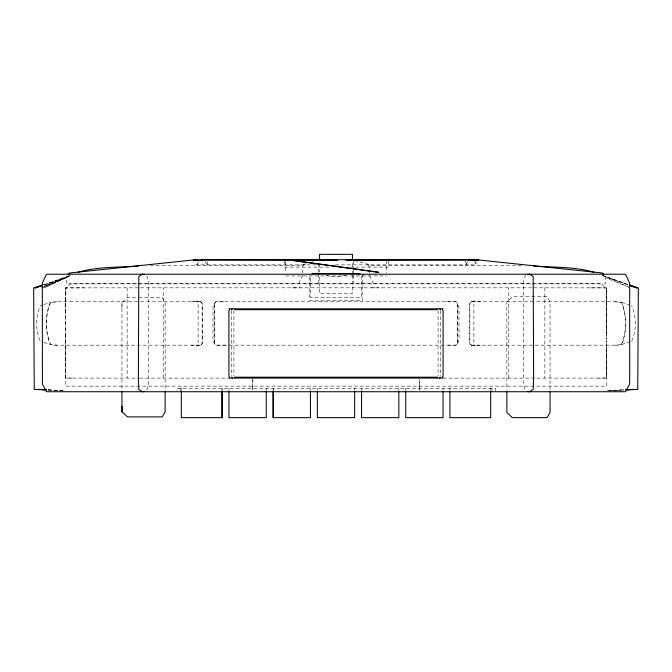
<?xml version="1.0" encoding="UTF-8"?>
<svg xmlns="http://www.w3.org/2000/svg" width="672" height="672" viewBox="0 0 672 672"><rect width="100%" height="100%" fill="white"/><g stroke="black" fill="none" stroke-linecap="round" stroke-linejoin="round"><path stroke-width="0.5" stroke-dasharray="3.36 2.52" d="M65.478 334.463L65.495 378.025L73.475 378.092M65.478 312.455L65.495 287.91L83.992 287.851M121.951 307.952L121.951 302.61L127.445 297.478L137.668 297.478M163.22 378.067L163.22 287.885M252.235 378.067L252.235 390.012L252.235 388.592M318.73 283.424L318.73 273.277M318.73 272.269L318.73 262.122L317.646 261.005M352.422 275.058L352.405 293.698L319.595 293.698L319.57 272.992M352.43 274.025L352.43 270.917M352.439 266.776L352.439 261.601M419.765 388.769L419.765 390.012L419.765 380.016M419.765 388.592L419.765 378.067M457.8 343.442L457.8 303.517L456.271 301.787L215.729 301.787L214.2 303.517L212.99 306.97L212.99 339.982L214.2 343.442L215.729 345.164L456.271 345.164L457.8 343.442L459.01 339.982L459.01 306.97L457.8 303.517M508.78 378.067L508.78 287.885M606.522 334.463L606.505 287.91L588.008 287.851M606.522 348.65L606.505 378.025L598.525 378.092M207.337 264.877L207.95 260.887M146.756 390.239L148.613 384.829L148.613 281.131L146.756 275.713M197.114 264.877L198.358 261.341M525.563 274.798L523.387 281.131L523.387 384.829L525.244 390.239M137.659 301.787L56.658 301.787L50.308 302.366C44.814 315.428 44.814 331.523 50.308 344.585L56.658 345.164L200.651 345.164L202.138 343.442L202.138 303.517L200.651 301.787L138.382 301.787M298.704 283.416L302.778 274.747M533.618 301.787L471.349 301.787L469.862 303.517L469.862 343.442L471.349 345.164L615.342 345.164L621.692 344.585C627.211 331.556 627.211 315.395 621.692 302.366L615.342 301.787L534.341 301.787M363.418 274.218L362.208 276.78L362.208 300.754L309.792 300.754L309.792 276.78M631.663 341.208C636.586 330.389 636.586 316.562 631.663 305.743M465.973 264.877L468.04 261.425M389.063 261.055L388.198 262.416L388.198 267.112L348.247 267.112M200.81 345.181L202.306 343.35L202.306 303.601L200.81 301.77L196.543 300.922L198.097 302.711L198.097 344.249L196.543 346.03L200.81 345.181L191.428 345.173M471.19 301.77L469.694 303.601L469.694 343.35L471.19 345.181L475.457 346.03L473.903 344.249L473.903 302.711L475.457 300.922L471.19 301.77L480.572 301.787M354.354 261.005L353.27 262.122L353.27 269.22M62.664 278.116L44.335 287.977L65.444 278.099L43.344 287.188M304.433 264.877L302.896 265.642L302.702 272.815M41.42 287.986L64.982 278.107M70.543 275.36L43.856 286.381L70.535 275.386M43.94 284.794L69.476 275.596M43.999 284.953L69.686 276.226L43.403 284.802M43.05 304.828L40.337 305.743C35.44 316.604 35.44 330.347 40.337 341.208L43.05 342.132M43.957 304.517L50.308 302.366M621.692 344.585L629.849 341.821M310.069 262.744L314.462 261.307M306.222 263.768L300.434 265.297L150.41 265.7M346.004 275.461L336 276.856L325.996 275.461M57.002 301.787L50.669 302.375C45.125 315.386 45.15 331.556 50.66 344.585L52.424 345.173L57.002 345.164M611.629 390.608L623.809 389.936M607.421 390.625L623.75 389.861M608.572 390.6L624.204 389.953M371.599 287.851L378.899 287.834M191.428 301.787L200.81 301.77M446.452 301.787L456.112 301.77L457.657 303.601L457.657 343.35L456.112 345.181L446.452 345.173M225.548 345.173L215.888 345.181L214.343 343.35L214.343 303.601L215.888 301.77L225.548 301.787M471.19 345.181L480.572 345.173M316.176 264.877L196.006 264.877L196.006 261.425M335.479 264.877L475.994 264.877L475.994 261.425M328.81 267.112L284.878 267.112L284.878 262.416L284.021 261.055M285.575 275.948L386.425 275.948M138.415 287.834L65.478 287.885L65.478 378.067L138.415 378.092M140.423 287.834L531.577 287.834M533.585 287.834L606.522 287.885L606.522 378.067L533.585 378.092M138.692 297.478L162.204 297.478L165.136 302.61L165.136 390.272M614.998 345.164L619.576 345.173L621.34 344.585C626.85 331.556 626.875 315.386 621.331 302.375L614.998 301.787M139.423 378.092L228.934 378.092M443.066 378.092L532.577 378.092M293.101 287.834L300.401 287.851M521.59 265.7L371.566 265.297L355.732 260.736M47.796 389.953L63.428 390.6M48.25 389.861L64.579 390.625M48.191 389.936L60.371 390.608M621.692 302.366L629.849 305.13M43.957 342.434L50.308 344.585M602.473 275.52L628.639 284.609M602.524 275.596L628.06 284.794L602.65 275.461M628.656 287.188L606.556 278.099L609.336 278.116L628.732 287.12M367.567 264.877L369.104 265.642L369.298 272.815M205.002 261.425L207.06 264.877M369.634 275.612L373.296 283.416M474.415 260.459L475.994 264.877M465.696 260.887L466.309 264.877M319.561 263.676L319.57 271.958M605.329 276.242L605.329 283.87L66.671 283.87L66.671 276.242M550.049 389.668L550.049 301.93L547.109 296.73L512.35 296.73L506.864 301.93L506.864 389.668M544.858 287.885L544.858 378.067M495.457 390.869L495.457 388.282L176.896 388.282L176.896 390.869M492.005 388.282L492.005 390.869M490.669 388.282L490.669 390.382M449.929 388.282L449.929 390.382M443.024 388.282L443.024 390.382M440.462 310.724L440.462 376.169M438.094 310.548L438.094 376.345M405.745 388.282L405.745 390.382M398.832 388.282L398.832 390.382M386.425 260.56L386.375 272.874M361.553 388.282L361.553 390.382M361.393 275.764L361.393 297.427L310.607 297.427L310.607 275.764M354.64 388.282L354.64 390.382M353.27 270.236L353.27 274.294M353.27 275.31L353.27 283.424M317.36 388.282L317.36 390.382M310.447 388.282L310.447 390.382M285.625 261.584L285.575 272.874M266.255 388.282L266.255 390.382M252.235 380.016L252.235 388.769M233.906 310.548L233.906 376.345M231.538 310.724L231.538 376.169M228.976 388.282L228.976 390.382M214.2 303.517L214.2 343.442M181.331 388.282L181.331 390.382M180.222 388.282L180.222 390.869M127.142 287.885L127.142 378.067M121.951 302.61L121.951 390.272M222.071 388.282L222.071 390.382L222.071 388.282M273.168 388.282L273.168 390.382L273.168 388.282M70.946 283.492L65.276 289.195L65.276 386.14L606.724 386.14L606.724 289.195L601.054 283.492L70.946 283.492"/><path stroke-width="1.01" d="M165.136 391.264L165.136 411.768L162.204 416.9L127.445 416.9L121.951 411.768L121.951 406.426M222.071 417.648L222.071 391.423L222.071 417.648L181.331 417.648L181.331 391.423M273.168 417.648L273.168 391.423L273.168 417.648L310.447 417.648L310.447 391.423M352.447 259.535L352.447 254.352L319.553 254.352L319.553 259.535M68.326 274.302L69.434 273.017L193.217 259.988L337.562 260.316M229.723 309.683L228.908 310.548L228.908 345.467L228.908 376.345L229.723 377.21M442.277 377.21L443.092 376.345L443.092 310.548L442.277 309.683M231.538 309.683L232.352 308.818M439.648 378.067L440.462 377.21M142.254 274.218L138.802 276.52L138.373 378.067L138.802 389.432L142.254 391.734M529.746 391.734L533.198 389.432L533.627 378.067L533.198 276.52L529.746 274.218M41.975 285.499L35.104 287.977L42.017 285.625M42.428 285.121L33.667 287.977L34.238 389.382L45.704 389.861M78.154 272.236C97.616 266.498 118.289 267.506 138.365 266.078M142.481 391.734L144.455 391.448M198.677 260.459L203.969 259.694L469.081 259.694L474.415 260.459M527.587 274.504L529.603 274.218M358.008 273.781L360.007 273.504L311.993 273.504L313.992 273.781M625.842 389.827L633.965 389.382L625.792 389.768M626.296 389.861L637.762 389.382L638.333 287.977L629.614 284.945M603.674 274.302L602.566 273.017L478.783 259.988L345.862 260.316M293.79 259.728L302.341 259.694M478.783 259.988L468.762 260.03M228.917 308.818L443.083 308.818M234.679 309.683L437.321 309.683M234.679 377.21L437.321 377.21M228.917 378.067L443.083 378.067M364.879 259.694L372.54 259.728M197.702 260.014L193.217 259.988M533.635 266.078C553.711 267.506 574.384 266.498 593.846 272.236M46.208 389.768L38.035 389.382L46.158 389.827M142.397 274.218L144.413 274.504M527.545 391.448L529.519 391.734M439.648 308.818L440.462 309.683M231.538 377.21L232.352 378.067M550.049 391.709L550.049 412.448L547.109 417.648L512.35 417.648L506.864 412.448L506.864 391.709M490.669 391.423L490.669 417.648L449.929 417.648L449.929 391.423M443.024 391.423L443.024 417.648L405.745 417.648L405.745 391.423M398.832 391.423L398.832 417.648L361.553 417.648L361.553 391.423M354.64 391.423L354.64 417.648L317.36 417.648L317.36 391.423M266.255 391.423L266.255 417.648L228.976 417.648L228.976 391.423M121.951 391.264L121.951 411.768M629.681 284.34L629.681 382.024L629.588 384.132L625.489 391.734L46.511 391.734L42.412 384.132L42.319 284.34L42.403 282.962L46.511 274.218L625.489 274.218L629.597 282.962L629.681 284.34M359.276 269.539L291.883 260.316L378.907 272.353L359.276 269.539M636.896 287.977L630.025 285.499L636.896 287.977"/></g></svg>
